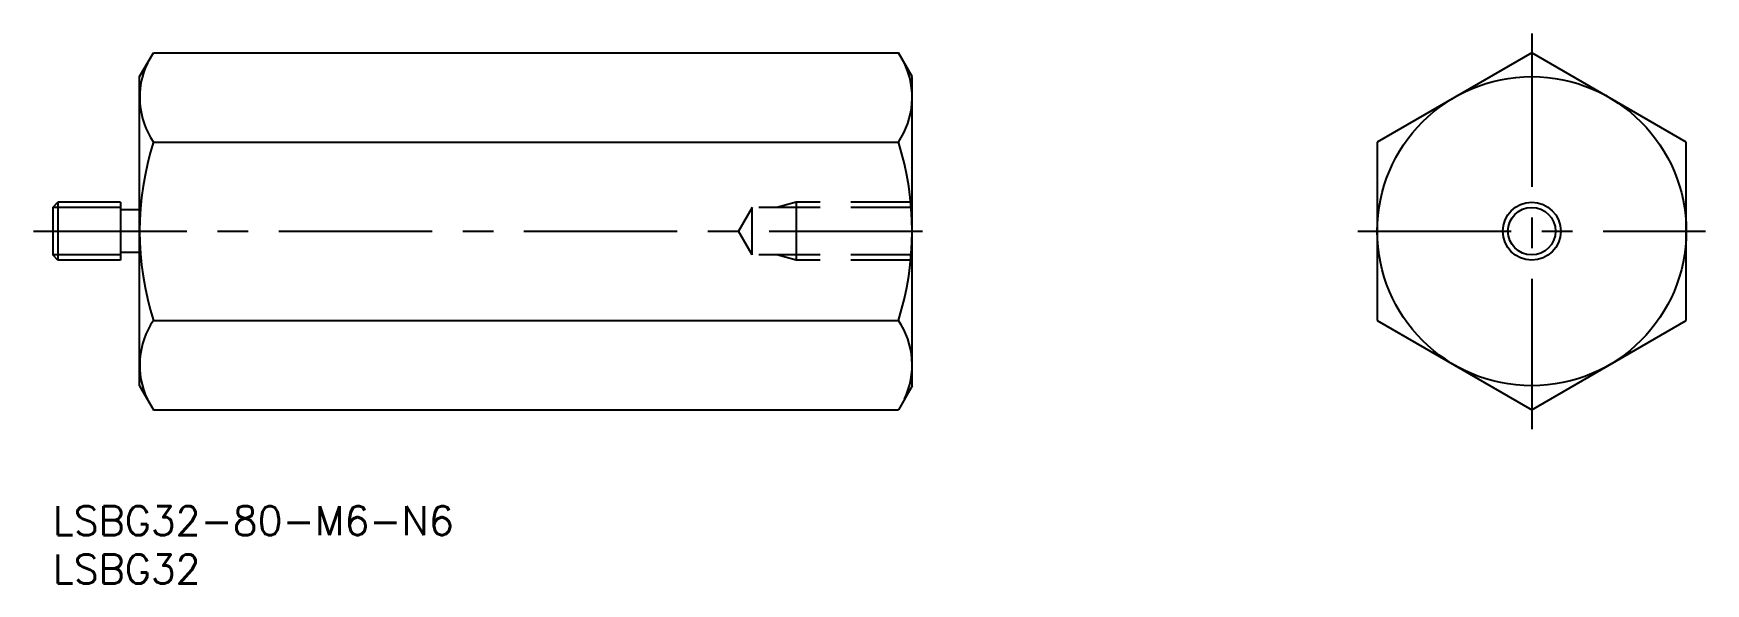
# Model space of a CAD drawing. Extents: x -2 to 171, y -8 to 49.
import ezdxf

# ---------------------------------------------------------------- set-up
doc = ezdxf.new("R2010")
doc.units = 0
doc.header["$LTSCALE"] = 0.5
doc.linetypes.add('CENTER', pattern=[50.8, 31.75, -6.35, 6.35, -6.35])
doc.linetypes.add('DASHED', pattern=[19.05, 12.7, -6.35])
for name, color, linetype in [('MSM_CENTER', 1, 'CENTER'), ('MSM_CONTINUOUS', 7, 'CONTINUOUS'), ('MSM_DASHED', 4, 'DASHED'), ('MSM_NARROW', 5, 'CONTINUOUS'), ('MSM_PART_NUMBER', 7, 'CONTINUOUS')]:
    doc.layers.add(name, color=color, linetype=linetype)
doc.styles.get("Standard").update_dxf_attribs({"font": 'txt.shx', "height": 3, "bigfont": 'bigfont.shx'})

# ---------------------------------------------------------------- blocks, each defined once
blk = doc.blocks.new('*U4')
at = {"layer": 'MSM_PART_NUMBER'}
blk.add_text('LSBG32-80-M6-N6', height=3, dxfattribs=at).set_placement((0, -3))
blk = doc.blocks.new('*U5')
at = {"layer": 'MSM_PART_NUMBER'}
blk.add_text('LSBG32', height=3, dxfattribs=at).set_placement((0, -8))

msp = doc.modelspace()

# ---------------------------------------------------------------- linework, layer by layer
at = {"layer": 'MSM_CENTER'}
for p, q in [((153.16, 48.95), (153.16, 8)), ((-2, 28.48), (91, 28.48)), ((135.16, 28.48), (171.16, 28.48))]:
    msp.add_line(p, q, dxfattribs=at)
at = {"layer": 'MSM_CONTINUOUS'}
for p, q in [((9, 44.48), (10.43, 46.95)), ((10.43, 46.95), (87.57, 46.95)), ((89, 44.48), (87.57, 46.95)), ((153.16, 46.95), (137.16, 37.71)), ((169.16, 37.71), (153.16, 46.95)), ((9, 12.48), (9, 44.48)), ((89, 12.48), (89, 44.48)), ((10.43, 37.71), (87.57, 37.71)), ((137.16, 37.71), (137.16, 19.24)), ((169.16, 19.24), (169.16, 37.71)), ((0, 30.93), (0.54, 31.48)), ((7, 31.48), (0.54, 31.48)), ((0.54, 31.48), (0.54, 25.48)), ((7, 31.48), (7, 25.48)), ((0, 30.93), (0, 26.02)), ((9, 30.68), (7, 30.68)), ((0.54, 25.48), (0, 26.02)), ((9, 26.28), (7, 26.28)), ((7, 25.48), (0.54, 25.48)), ((10.43, 19.24), (87.57, 19.24)), ((137.16, 19.24), (153.16, 10)), ((153.16, 10), (169.16, 19.24)), ((9, 12.48), (10.43, 10)), ((89, 12.48), (87.57, 10)), ((10.43, 10), (87.57, 10))]:
    msp.add_line(p, q, dxfattribs=at)
for radius in [16, 2.46]:
    msp.add_circle((153.16, 28.48), radius, dxfattribs=at)
for centre, radius, start, end in [((17.18, 42.33), 8.18, 154.3842, 214.3842), ((80.82, 42.33), 8.18, 325.6158, 25.6158), ((39.57, 28.48), 30.57, 162.412, 197.588), ((58.43, 28.48), 30.57, 342.412, 17.588), ((17.18, 14.62), 8.18, 145.6158, 205.6158), ((80.82, 14.62), 8.18, 334.3842, 34.3842)]:
    msp.add_arc(centre, radius, start, end, dxfattribs=at)
at = {"layer": 'MSM_DASHED'}
for p, q in [((77, 31.48), (75, 30.93)), ((89, 31.48), (77, 31.48)), ((77, 31.48), (77, 25.48)), ((72.42, 30.93), (71, 28.48)), ((89, 30.93), (72.42, 30.93)), ((72.42, 26.02), (72.42, 30.93)), ((72.42, 26.02), (71, 28.48)), ((89, 26.02), (72.42, 26.02)), ((77, 25.48), (75, 26.02)), ((89, 25.48), (77, 25.48))]:
    msp.add_line(p, q, dxfattribs=at)
at = {"layer": 'MSM_NARROW'}
for p, q in [((7, 30.93), (0, 30.93)), ((7, 26.02), (0, 26.02))]:
    msp.add_line(p, q, dxfattribs=at)
msp.add_circle((153.16, 28.48), 3, dxfattribs=at)

# ---------------------------------------------------------------- block references
at = {"layer": 'MSM_CONTINUOUS'}
for name in ['*U4', '*U5']:
    msp.add_blockref(name, (0, 0), dxfattribs=at)

doc.saveas('drawing.dxf')
